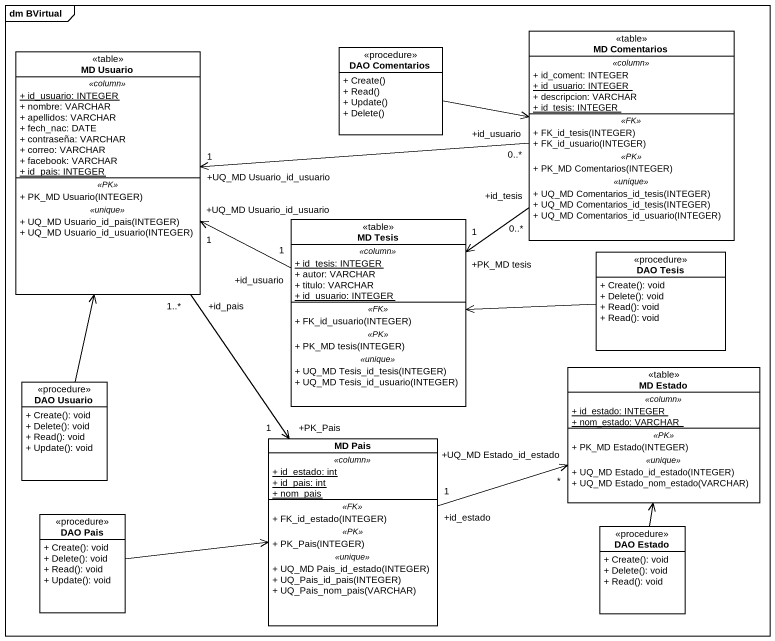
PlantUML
@startuml
mainframe dm BVirtual
hide circle
hide empty members
skinparam classAttributeIconSize 0
class "DAO Comentarios" as DAO_Comentarios <<procedure>> {
  + Create()
  + Read()
  + Update()
  + Delete()
}
class "MD Comentarios" as MD_Comentarios <<table>> {
  .. <<column>> ..
  + id_coment: INTEGER
  {static} + id_usuario: INTEGER
  + descripcion: VARCHAR
  {static} + id_tesis: INTEGER
  .. <<FK>> ..
  + FK_id_tesis(INTEGER)
  + FK_id_usuario(INTEGER)
  .. <<PK>> ..
  + PK_MD Comentarios(INTEGER)
  .. <<unique>> ..
  + UQ_MD Comentarios_id_tesis(INTEGER)
  + UQ_MD Comentarios_id_tesis(INTEGER)
  + UQ_MD Comentarios_id_usuario(INTEGER)
}
class "MD Usuario" as MD_Usuario <<table>> {
  .. <<column>> ..
  {static} + id_usuario: INTEGER
  + nombre: VARCHAR
  + apellidos: VARCHAR
  + fech_nac: DATE
  + contraseña: VARCHAR
  + correo: VARCHAR
  + facebook: VARCHAR
  {static} + id_pais: INTEGER
  .. <<PK>> ..
  + PK_MD Usuario(INTEGER)
  .. <<unique>> ..
  + UQ_MD Usuario_id_pais(INTEGER)
  + UQ_MD Usuario_id_usuario(INTEGER)
}
class "MD Tesis" as MD_Tesis <<table>> {
  .. <<column>> ..
  {static} + id_tesis: INTEGER
  + autor: VARCHAR
  + titulo: VARCHAR
  {static} + id_usuario: INTEGER
  .. <<FK>> ..
  + FK_id_usuario(INTEGER)
  .. <<PK>> ..
  + PK_MD tesis(INTEGER)
  .. <<unique>> ..
  + UQ_MD Tesis_id_tesis(INTEGER)
  + UQ_MD Tesis_id_usuario(INTEGER)
}
class "DAO Tesis" as DAO_Tesis <<procedure>> {
  + Create(): void
  + Delete(): void
  + Read(): void
  + Read(): void
}
class "DAO Usuario" as DAO_Usuario <<procedure>> {
  + Create(): void
  + Delete(): void
  + Read(): void
  + Update(): void
}
class "MD Estado" as MD_Estado <<table>> {
  .. <<column>> ..
  {static} + id_estado: INTEGER
  {static} + nom_estado: VARCHAR
  .. <<PK>> ..
  + PK_MD Estado(INTEGER)
  .. <<unique>> ..
  + UQ_MD Estado_id_estado(INTEGER)
  + UQ_MD Estado_nom_estado(VARCHAR)
}
class "MD Pais" as MD_Pais {
  .. <<column>> ..
  {static} + id_estado: int
  {static} + id_pais: int
  {static} + nom_pais
  .. <<FK>> ..
  + FK_id_estado(INTEGER)
  .. <<PK>> ..
  + PK_Pais(INTEGER)
  .. <<unique>> ..
  + UQ_MD Pais_id_estado(INTEGER)
  + UQ_Pais_id_pais(INTEGER)
  + UQ_Pais_nom_pais(VARCHAR)
}
class "DAO Pais" as DAO_Pais <<procedure>> {
  + Create(): void
  + Delete(): void
  + Read(): void
  + Update(): void
}
class "DAO Estado" as DAO_Estado <<procedure>> {
  + Create(): void
  + Delete(): void
  + Read(): void
}
DAO_Comentarios -right-> MD_Comentarios
MD_Comentarios "+id_usuario\n0..*" -left-> "+UQ_MD Usuario_id_usuario\n1" MD_Usuario
MD_Comentarios "+id_tesis\n0..*" --> "+PK_MD tesis\n1" MD_Tesis
MD_Usuario "+id_pais\n1..*" --> "+PK_Pais\n1" MD_Pais
MD_Tesis "+id_usuario\n1" -left-> "+UQ_MD Usuario_id_usuario\n1" MD_Usuario
DAO_Tesis -left-> MD_Tesis
DAO_Usuario -up-> MD_Usuario
MD_Pais "+id_estado\n1" -right-> "+UQ_MD Estado_id_estado\n*" MD_Estado
DAO_Pais -right-> MD_Pais
DAO_Estado -up-> MD_Estado
@enduml
